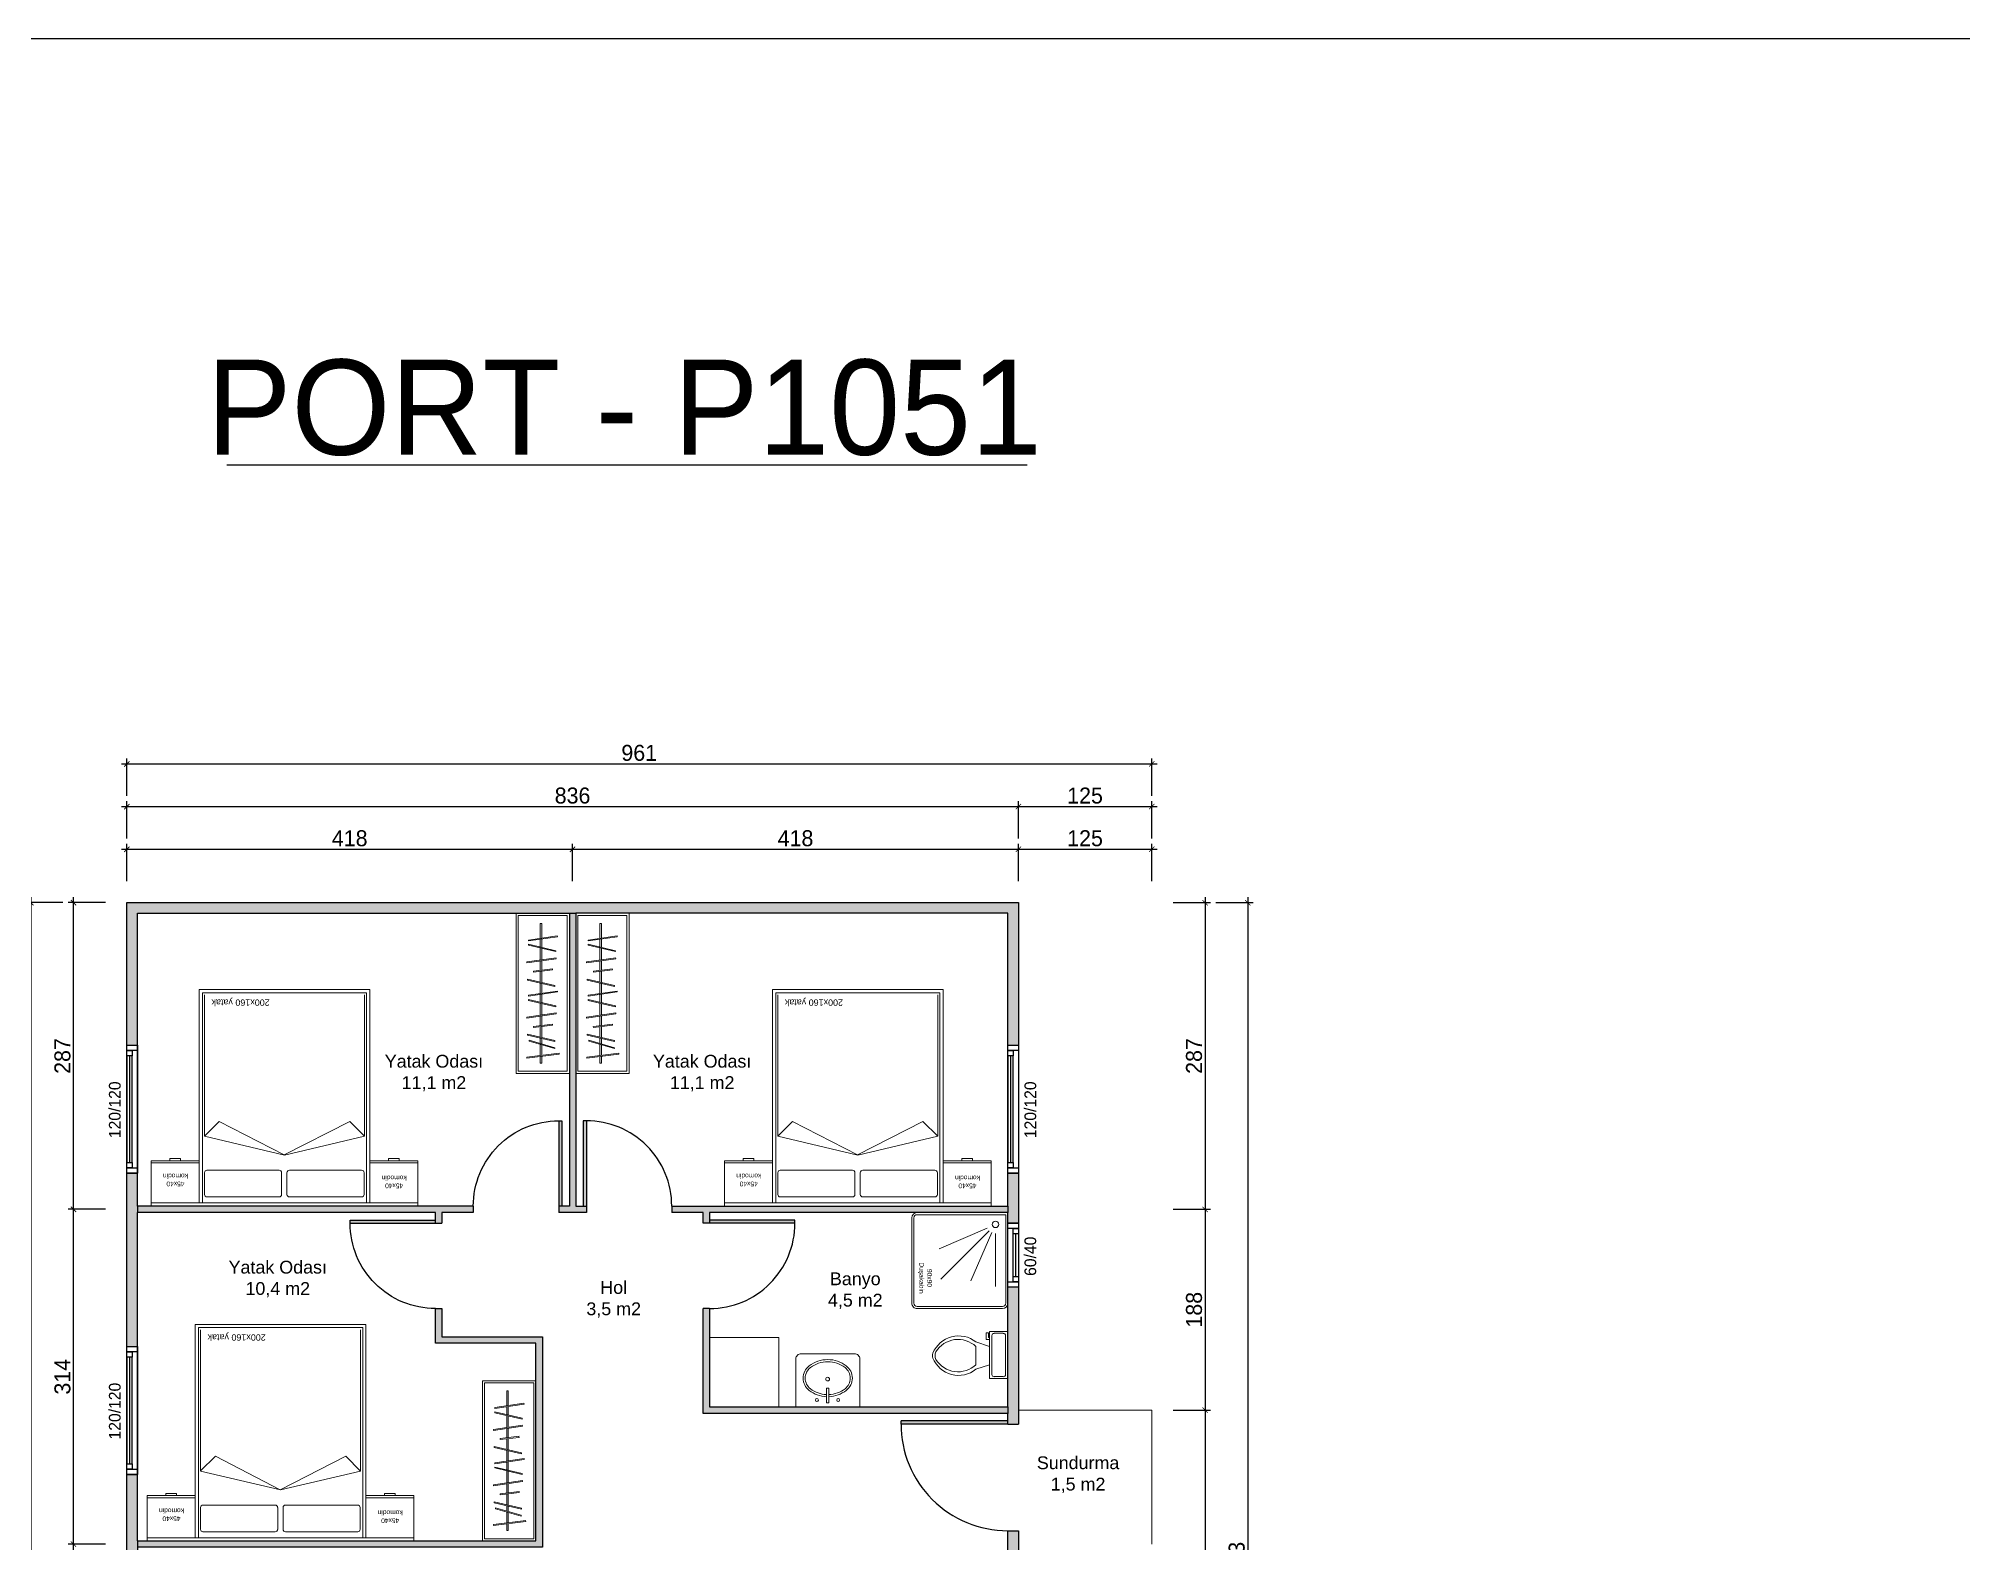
# Model space of a CAD drawing. Header units: inches. Extents: x 321 to 21697, y 7 to 6462.
# Drawn here: x 14440 to 16244, y 1120 to 2529 of the extents above; entities that cross this region are included whole.
import ezdxf

# ---------------------------------------------------------------- set-up
doc = ezdxf.new("R2010")
doc.units = ezdxf.units.IN
doc.header["$MEASUREMENT"] = 0
doc.layers.add('Kapı', color=154, linetype='Continuous', true_color=0x0c4697)
doc.layers.add('Pencere', color=141, linetype='Continuous')
doc.layers.add('TARAMA_0.09_gkhn', color=7, linetype='Continuous')
doc.layers.add('tefris', color=8, linetype='Continuous', lineweight=5)
doc.styles.add('DIŞ ÖLÇÜ', font='FRAMDCN.TTF', dxfattribs={"height": 15})
doc.styles.get("Standard").update_dxf_attribs({"font": 'arial.ttf'})
doc.dimstyles.new('YAZI STİLİ', dxfattribs={"dimscale": 0.5, "dimtxt": 15, "dimasz": 10, "dimexe": 10, "dimexo": 10, "dimgap": 5, "dimtad": 1, "dimdec": 0, "dimtxsty": 'DIŞ ÖLÇÜ', "dimblk": 'ARCHTICK', "dimcen": 2.5, "dimdle": 10, "dimadec": 0, "dimazin": 0, "dimtfac": 1, "dimtdec": 0, "dimtix": 1, "dimtmove": 0, "dimatfit": 3, "dimldrblk": 'ARCHTICK', "dimfxl": 60, "dimfxlon": 1, "dimlwd": -1, "dimlwe": -1, "dimarcsym": 0})

# ---------------------------------------------------------------- blocks, each defined once
blk = doc.blocks.new('_ArchTick')
at = {"color": 0, "linetype": 'ByBlock', "const_width": 0.15}
blk.add_lwpolyline([(-0.5, -0.5), (0.5, 0.5)], dxfattribs=at)
blk = doc.blocks.new('*D534')
at = {"color": 0, "transparency": 16777216}
for p, q in [((14518, 1769.6), (14945.8, 1769.6)), ((14523, 1739.6), (14523, 1774.6)), ((14940.8, 1739.6), (14940.8, 1774.6))]:
    blk.add_line(p, q, dxfattribs=at)
at = {"layer": 'Defpoints', "color": 0, "transparency": 16777216}
for p in [(14940.8, 1769.6), (14523, 1719.6), (14940.8, 1709.6)]:
    blk.add_point(p, dxfattribs=at)
at = {"color": 0, "transparency": 16777216, "xscale": 5, "yscale": 5, "zscale": 5, "rotation": 180}
blk.add_blockref('_ArchTick', (14523, 1769.6), dxfattribs=at)
at = {"color": 0, "transparency": 16777216, "xscale": 5, "yscale": 5, "zscale": 5}
blk.add_blockref('_ArchTick', (14940.8, 1769.6), dxfattribs=at)
at = {"color": 0, "transparency": 16777216, "insert": (14731.9, 1779.9), "char_height": 15, "attachment_point": 5, "style": 'DIŞ ÖLÇÜ'}
blk.add_mtext('418', dxfattribs=at)
blk = doc.blocks.new('*D535')
at = {"color": 0, "transparency": 16777216}
for p, q in [((14935.8, 1769.6), (15363.7, 1769.6)), ((14940.8, 1739.6), (14940.8, 1774.6)), ((15358.7, 1739.6), (15358.7, 1774.6))]:
    blk.add_line(p, q, dxfattribs=at)
at = {"layer": 'Defpoints', "color": 0, "transparency": 16777216}
for p in [(15358.7, 1769.6), (15358.7, 1719.6), (14940.8, 1709.6)]:
    blk.add_point(p, dxfattribs=at)
at = {"color": 0, "transparency": 16777216, "xscale": 5, "yscale": 5, "zscale": 5, "rotation": 180}
blk.add_blockref('_ArchTick', (14940.8, 1769.6), dxfattribs=at)
at = {"color": 0, "transparency": 16777216, "xscale": 5, "yscale": 5, "zscale": 5}
blk.add_blockref('_ArchTick', (15358.7, 1769.6), dxfattribs=at)
at = {"color": 0, "transparency": 16777216, "insert": (15149.8, 1779.9), "char_height": 15, "attachment_point": 5, "style": 'DIŞ ÖLÇÜ'}
blk.add_mtext('418', dxfattribs=at)
blk = doc.blocks.new('*D536')
at = {"color": 0, "transparency": 16777216}
for p, q in [((15353.7, 1769.6), (15488.7, 1769.6)), ((15358.7, 1739.6), (15358.7, 1774.6)), ((15483.7, 1739.6), (15483.7, 1774.6))]:
    blk.add_line(p, q, dxfattribs=at)
at = {"layer": 'Defpoints', "color": 0, "transparency": 16777216}
for p in [(15483.7, 1769.6), (15358.7, 1719.6), (15483.7, 1244)]:
    blk.add_point(p, dxfattribs=at)
at = {"color": 0, "transparency": 16777216, "xscale": 5, "yscale": 5, "zscale": 5, "rotation": 180}
blk.add_blockref('_ArchTick', (15358.7, 1769.6), dxfattribs=at)
at = {"color": 0, "transparency": 16777216, "xscale": 5, "yscale": 5, "zscale": 5}
blk.add_blockref('_ArchTick', (15483.7, 1769.6), dxfattribs=at)
at = {"color": 0, "transparency": 16777216, "insert": (15421.2, 1779.9), "char_height": 15, "attachment_point": 5, "style": 'DIŞ ÖLÇÜ'}
blk.add_mtext('125', dxfattribs=at)
blk = doc.blocks.new('*D537')
at = {"color": 0, "transparency": 16777216}
for p, q in [((15503.7, 1719.6), (15538.7, 1719.6)), ((15533.7, 1724.6), (15533.7, 1427.2)), ((15503.7, 1432.2), (15538.7, 1432.2))]:
    blk.add_line(p, q, dxfattribs=at)
at = {"layer": 'Defpoints', "color": 0, "transparency": 16777216}
for p in [(15358.7, 1719.6), (15348.7, 1432.2), (15533.7, 1432.2)]:
    blk.add_point(p, dxfattribs=at)
at = {"color": 0, "transparency": 16777216, "xscale": 5, "yscale": 5, "zscale": 5}
for p, rotation in [((15533.7, 1719.6), 90), ((15533.7, 1432.2), 270)]:
    blk.add_blockref('_ArchTick', p, dxfattribs=dict(at, rotation=rotation))
at = {"color": 0, "transparency": 16777216, "insert": (15523.4, 1575.9), "char_height": 15, "attachment_point": 5, "rotation": 90, "style": 'DIŞ ÖLÇÜ'}
blk.add_mtext('287', dxfattribs=at)
blk = doc.blocks.new('*D538')
at = {"color": 0, "transparency": 16777216}
for p, q in [((15503.7, 1432.2), (15538.7, 1432.2)), ((15533.7, 1437.2), (15533.7, 1239)), ((15503.7, 1244), (15538.7, 1244))]:
    blk.add_line(p, q, dxfattribs=at)
at = {"layer": 'Defpoints', "color": 0, "transparency": 16777216}
for p in [(15348.7, 1432.2), (15348.7, 1244), (15533.7, 1244)]:
    blk.add_point(p, dxfattribs=at)
at = {"color": 0, "transparency": 16777216, "xscale": 5, "yscale": 5, "zscale": 5}
for p, rotation in [((15533.7, 1432.2), 90), ((15533.7, 1244), 270)]:
    blk.add_blockref('_ArchTick', p, dxfattribs=dict(at, rotation=rotation))
at = {"color": 0, "transparency": 16777216, "insert": (15523.4, 1338.1), "char_height": 15, "attachment_point": 5, "rotation": 90, "style": 'DIŞ ÖLÇÜ'}
blk.add_mtext('188', dxfattribs=at)
blk = doc.blocks.new('*D539')
at = {"color": 0, "transparency": 16777216}
for p, q in [((15533.7, 1249), (15533.7, 700.6)), ((15503.7, 1244), (15538.7, 1244)), ((15503.7, 705.6), (15538.7, 705.6))]:
    blk.add_line(p, q, dxfattribs=at)
at = {"layer": 'Defpoints', "color": 0, "transparency": 16777216}
for p in [(15348.7, 1244), (15358.7, 705.6), (15533.7, 705.6)]:
    blk.add_point(p, dxfattribs=at)
at = {"color": 0, "transparency": 16777216, "xscale": 5, "yscale": 5, "zscale": 5}
for p, rotation in [((15533.7, 1244), 90), ((15533.7, 705.6), 270)]:
    blk.add_blockref('_ArchTick', p, dxfattribs=dict(at, rotation=rotation))
at = {"color": 0, "transparency": 16777216, "insert": (15523.4, 974.8), "char_height": 15, "attachment_point": 5, "rotation": 90, "style": 'DIŞ ÖLÇÜ'}
blk.add_mtext('538', dxfattribs=at)
blk = doc.blocks.new('*D543')
at = {"color": 0, "transparency": 16777216}
for p, q in [((14503, 1118.5), (14468, 1118.5)), ((14473, 700.6), (14473, 1123.5)), ((14503, 705.6), (14468, 705.6))]:
    blk.add_line(p, q, dxfattribs=at)
at = {"layer": 'Defpoints', "color": 0, "transparency": 16777216}
for p in [(14473, 1118.5), (14533, 1118.5), (14523, 705.6)]:
    blk.add_point(p, dxfattribs=at)
at = {"color": 0, "transparency": 16777216, "xscale": 5, "yscale": 5, "zscale": 5}
for p, rotation in [((14473, 1118.5), 90), ((14473, 705.6), 270)]:
    blk.add_blockref('_ArchTick', p, dxfattribs=dict(at, rotation=rotation))
at = {"color": 0, "transparency": 16777216, "insert": (14462.7, 912), "char_height": 15, "attachment_point": 5, "rotation": 90, "style": 'DIŞ ÖLÇÜ'}
blk.add_mtext('413', dxfattribs=at)
blk = doc.blocks.new('*D544')
at = {"color": 0, "transparency": 16777216}
for p, q in [((14503, 1432.2), (14468, 1432.2)), ((14473, 1113.5), (14473, 1437.2)), ((14503, 1118.5), (14468, 1118.5))]:
    blk.add_line(p, q, dxfattribs=at)
at = {"layer": 'Defpoints', "color": 0, "transparency": 16777216}
for p in [(14473, 1432.2), (14533, 1432.2), (14533, 1118.5)]:
    blk.add_point(p, dxfattribs=at)
at = {"color": 0, "transparency": 16777216, "xscale": 5, "yscale": 5, "zscale": 5}
for p, rotation in [((14473, 1432.2), 90), ((14473, 1118.5), 270)]:
    blk.add_blockref('_ArchTick', p, dxfattribs=dict(at, rotation=rotation))
at = {"color": 0, "transparency": 16777216, "insert": (14462.7, 1275.3), "char_height": 15, "attachment_point": 5, "rotation": 90, "style": 'DIŞ ÖLÇÜ'}
blk.add_mtext('314', dxfattribs=at)
blk = doc.blocks.new('*D545')
at = {"color": 0, "transparency": 16777216}
for p, q in [((14503, 1719.6), (14468, 1719.6)), ((14473, 1427.2), (14473, 1724.6)), ((14503, 1432.2), (14468, 1432.2))]:
    blk.add_line(p, q, dxfattribs=at)
at = {"layer": 'Defpoints', "color": 0, "transparency": 16777216}
for p in [(14473, 1719.6), (14523, 1719.6), (14533, 1432.2)]:
    blk.add_point(p, dxfattribs=at)
at = {"color": 0, "transparency": 16777216, "xscale": 5, "yscale": 5, "zscale": 5}
for p, rotation in [((14473, 1719.6), 90), ((14473, 1432.2), 270)]:
    blk.add_blockref('_ArchTick', p, dxfattribs=dict(at, rotation=rotation))
at = {"color": 0, "transparency": 16777216, "insert": (14462.7, 1575.9), "char_height": 15, "attachment_point": 5, "rotation": 90, "style": 'DIŞ ÖLÇÜ'}
blk.add_mtext('287', dxfattribs=at)
blk = doc.blocks.new('*D390')
at = {"color": 0, "transparency": 16777216}
for p, q in [((14518, 1809.6), (15363.7, 1809.6)), ((14523, 1779.6), (14523, 1814.6)), ((15358.7, 1779.6), (15358.7, 1814.6))]:
    blk.add_line(p, q, dxfattribs=at)
at = {"layer": 'Defpoints', "color": 0, "transparency": 16777216}
for p in [(15358.7, 1809.6), (14523, 1719.6), (15358.7, 1719.6)]:
    blk.add_point(p, dxfattribs=at)
at = {"color": 0, "transparency": 16777216, "xscale": 5, "yscale": 5, "zscale": 5, "rotation": 180}
blk.add_blockref('_ArchTick', (14523, 1809.6), dxfattribs=at)
at = {"color": 0, "transparency": 16777216, "xscale": 5, "yscale": 5, "zscale": 5}
blk.add_blockref('_ArchTick', (15358.7, 1809.6), dxfattribs=at)
at = {"color": 0, "transparency": 16777216, "insert": (14940.8, 1819.9), "char_height": 15, "attachment_point": 5, "style": 'DIŞ ÖLÇÜ'}
blk.add_mtext('836', dxfattribs=at)
blk = doc.blocks.new('*D546')
at = {"color": 0, "transparency": 16777216}
for p, q in [((14463, 1719.6), (14428, 1719.6)), ((14433, 1724.6), (14433, 472)), ((14463, 477), (14428, 477))]:
    blk.add_line(p, q, dxfattribs=at)
at = {"layer": 'Defpoints', "color": 0, "transparency": 16777216}
for p in [(14523, 1719.6), (14433, 477), (14523, 477)]:
    blk.add_point(p, dxfattribs=at)
at = {"color": 0, "transparency": 16777216, "xscale": 5, "yscale": 5, "zscale": 5}
for p, rotation in [((14433, 1719.6), 90), ((14433, 477), 270)]:
    blk.add_blockref('_ArchTick', p, dxfattribs=dict(at, rotation=rotation))
at = {"color": 0, "transparency": 16777216, "insert": (14422.7, 1098.3), "char_height": 15, "attachment_point": 5, "rotation": 90, "style": 'DIŞ ÖLÇÜ'}
blk.add_mtext('1243', dxfattribs=at)
blk = doc.blocks.new('*D391')
at = {"color": 0, "transparency": 16777216}
for p, q in [((15543.7, 1719.6), (15578.7, 1719.6)), ((15573.7, 1724.6), (15573.7, 472)), ((15543.7, 477), (15578.7, 477))]:
    blk.add_line(p, q, dxfattribs=at)
at = {"layer": 'Defpoints', "color": 0, "transparency": 16777216}
for p in [(15358.7, 1719.6), (15358.7, 477), (15573.7, 477)]:
    blk.add_point(p, dxfattribs=at)
at = {"color": 0, "transparency": 16777216, "xscale": 5, "yscale": 5, "zscale": 5}
for p, rotation in [((15573.7, 1719.6), 90), ((15573.7, 477), 270)]:
    blk.add_blockref('_ArchTick', p, dxfattribs=dict(at, rotation=rotation))
at = {"color": 0, "transparency": 16777216, "insert": (15563.4, 1098.3), "char_height": 15, "attachment_point": 5, "rotation": 90, "style": 'DIŞ ÖLÇÜ'}
blk.add_mtext('1243', dxfattribs=at)
blk = doc.blocks.new('*D393')
at = {"color": 0, "transparency": 16777216}
for p, q in [((14518, 1849.6), (15488.7, 1849.6)), ((14523, 1819.6), (14523, 1854.6)), ((15483.7, 1819.6), (15483.7, 1854.6))]:
    blk.add_line(p, q, dxfattribs=at)
at = {"layer": 'Defpoints', "color": 0, "transparency": 16777216}
for p in [(15483.7, 1849.6), (14523, 1759.6), (15483.7, 1284)]:
    blk.add_point(p, dxfattribs=at)
at = {"color": 0, "transparency": 16777216, "xscale": 5, "yscale": 5, "zscale": 5, "rotation": 180}
blk.add_blockref('_ArchTick', (14523, 1849.6), dxfattribs=at)
at = {"color": 0, "transparency": 16777216, "xscale": 5, "yscale": 5, "zscale": 5}
blk.add_blockref('_ArchTick', (15483.7, 1849.6), dxfattribs=at)
at = {"color": 0, "transparency": 16777216, "insert": (15003.3, 1859.9), "char_height": 15, "attachment_point": 5, "style": 'DIŞ ÖLÇÜ'}
blk.add_mtext('961', dxfattribs=at)
blk = doc.blocks.new('*D394')
at = {"color": 0, "transparency": 16777216}
for p, q in [((15353.7, 1809.6), (15488.7, 1809.6)), ((15358.7, 1779.6), (15358.7, 1814.6)), ((15483.7, 1779.6), (15483.7, 1814.6))]:
    blk.add_line(p, q, dxfattribs=at)
at = {"layer": 'Defpoints', "color": 0, "transparency": 16777216}
for p in [(15483.7, 1809.6), (15358.7, 1759.6), (15483.7, 1284)]:
    blk.add_point(p, dxfattribs=at)
at = {"color": 0, "transparency": 16777216, "xscale": 5, "yscale": 5, "zscale": 5, "rotation": 180}
blk.add_blockref('_ArchTick', (15358.7, 1809.6), dxfattribs=at)
at = {"color": 0, "transparency": 16777216, "xscale": 5, "yscale": 5, "zscale": 5}
blk.add_blockref('_ArchTick', (15483.7, 1809.6), dxfattribs=at)
at = {"color": 0, "transparency": 16777216, "insert": (15421.2, 1819.9), "char_height": 15, "attachment_point": 5, "style": 'DIŞ ÖLÇÜ'}
blk.add_mtext('125', dxfattribs=at)
blk = doc.blocks.new('rddgfs')
at = {"layer": 'tefris'}
for p, q in [((16698.6, 2869.4), (16766.3, 2869.4)), ((16775.9, 2869.4), (16843.6, 2869.4)), ((16696.3, 2846.7), (16696.3, 2867.2)), ((16768.6, 2867.2), (16768.6, 2846.7)), ((16773.6, 2846.7), (16773.6, 2867.2)), ((16845.9, 2867.2), (16845.9, 2846.7)), ((16668.4, 2833.6), (16663.4, 2833.6)), ((16766.3, 2844.4), (16698.6, 2844.4)), ((16843.6, 2844.4), (16775.9, 2844.4)), ((16873.4, 2833.6), (16868.4, 2833.6)), ((16695.9, 2812.6), (16770.8, 2830.2)), ((16709.8, 2798.7), (16771.2, 2830.1)), ((16770.8, 2830.2), (16845.9, 2812.6)), ((16771.2, 2830.1), (16832, 2798.7)), ((16695.9, 2812.6), (16709.8, 2798.7)), ((16695.9, 2680.1), (16695.9, 2812.6)), ((16832, 2798.7), (16845.9, 2812.5)), ((16845.9, 2812.5), (16845.9, 2680.1))]:
    blk.add_line(p, q, dxfattribs=at)
for points in [[(16895.9, 2875.1), (16645.9, 2875.1), (16645.9, 2878.1), (16895.9, 2878.1)], [(16850.9, 2675.1), (16690.9, 2675.1), (16690.9, 2875.1), (16850.9, 2875.1)]]:
    blk.add_lwpolyline(points, close=True, dxfattribs=at)
for points in [[(16690.9, 2875.1), (16645.9, 2875.1), (16645.9, 2837.6), (16690.9, 2837.6), (16690.9, 2875.1)], [(16850.9, 2875.1), (16850.9, 2675.1), (16690.9, 2675.1), (16690.9, 2875.1)], [(16847.9, 2875.1), (16847.9, 2678.1), (16693.9, 2678.1), (16693.9, 2875.1)], [(16895.9, 2875.1), (16850.9, 2875.1), (16850.9, 2837.6), (16895.9, 2837.6), (16895.9, 2875.1)], [(16645.9, 2837.6), (16645.9, 2835.6), (16690.9, 2835.6), (16690.9, 2837.6)], [(16663.4, 2833.6), (16663.4, 2835.6)], [(16668.4, 2833.6), (16673.4, 2833.6), (16673.4, 2835.6)], [(16850.9, 2837.6), (16850.9, 2835.6), (16895.9, 2835.6), (16895.9, 2837.6)], [(16868.4, 2833.6), (16868.4, 2835.6)], [(16873.4, 2833.6), (16878.4, 2833.6), (16878.4, 2835.6)]]:
    blk.add_lwpolyline(points, dxfattribs=at)
for centre, start, end in [((16698.6, 2867.2), 90, 180), ((16766.3, 2867.2), 0, 90), ((16775.9, 2867.2), 90, 180), ((16843.6, 2867.2), 0, 90), ((16698.6, 2846.7), 180, 270), ((16766.3, 2846.7), 270, 0), ((16775.9, 2846.7), 180, 270), ((16843.6, 2846.7), 270, 0)]:
    blk.add_arc(centre, 2.27, start, end, dxfattribs=at)
at = {"attachment_point": 3}
for s, width, gutter_width, insert, char_height in [('\\pxqc;45x40 \\Pkomodin', 71.144, 9.25, (16703.7, 2861.3), 4.442), ('\\pxqc;45x40 \\Pkomodin', 71.144, 9.25, (16908.7, 2859.5), 4.442), ('\\pxqc;200x160 yatak', 96.096, 12.5, (16860.1, 2690.4), 6)]:
    blk.add_mtext_dynamic_manual_height_columns(s, width=width, gutter_width=gutter_width, heights=[0], dxfattribs=dict(at, insert=insert, char_height=char_height))
blk = doc.blocks.new('ty2jty12hntgh2')
at = {"layer": 'Pencere'}
for p, q in [((7806.7, 5115.6), (7806.7, 5225.6)), ((7811.7, 5220.6), (7811.7, 5120.6)), ((7814.2, 5120.6), (7814.2, 5220.6)), ((7816.7, 5120.6), (7816.7, 5220.6))]:
    blk.add_line(p, q, dxfattribs=at)
for points in [[(7806.7, 5225.6), (7806.7, 5230.6), (7816.7, 5230.6), (7816.7, 5225.6), (7806.7, 5225.6)], [(7816.7, 5220.6), (7811.7, 5220.6), (7811.7, 5225.6), (7816.7, 5225.6), (7816.7, 5220.6)], [(7806.7, 5110.6), (7806.7, 5115.6), (7816.7, 5115.6), (7816.7, 5110.6), (7806.7, 5110.6)], [(7816.7, 5115.6), (7811.7, 5115.6), (7811.7, 5120.6), (7816.7, 5120.6), (7816.7, 5115.6)]]:
    blk.add_lwpolyline(points, dxfattribs=at)
blk = doc.blocks.new('srvsxacszd')
at = {"layer": 'Pencere'}
for p, q in [((25518.7, 1525.5), (25568.7, 1525.5)), ((25523.7, 1520.5), (25563.7, 1520.5)), ((25523.7, 1518), (25563.7, 1518)), ((25563.7, 1515.5), (25523.7, 1515.5))]:
    blk.add_line(p, q, dxfattribs=at)
for points in [[(25513.7, 1525.5), (25518.7, 1525.5), (25518.7, 1515.5), (25513.7, 1515.5), (25513.7, 1525.5)], [(25518.7, 1515.5), (25518.7, 1520.5), (25523.7, 1520.5), (25523.7, 1515.5), (25518.7, 1515.5)], [(25563.7, 1515.5), (25563.7, 1520.5), (25568.7, 1520.5), (25568.7, 1515.5), (25563.7, 1515.5)], [(25568.7, 1525.5), (25573.7, 1525.5), (25573.7, 1515.5), (25568.7, 1515.5), (25568.7, 1525.5)]]:
    blk.add_lwpolyline(points, dxfattribs=at)
blk = doc.blocks.new('esfdad')
at = {"layer": 'tefris', "lineweight": 0, "ltscale": 50}
for p, q in [((8348.4, 990.1), (8347.5, 989.9)), ((8362.3, 988.4), (8361.4, 988.4)), ((8368.9, 988.7), (8368, 988.5)), ((8379.4, 985.5), (8378.5, 985.4)), ((8394.9, 987.6), (8393.9, 987.6)), ((8400.1, 990.1), (8399.2, 990.1)), ((8414.1, 988.4), (8413.2, 988.4)), ((8420.7, 988.7), (8419.8, 988.7)), ((8431.1, 985.5), (8430.2, 985.5)), ((8446.6, 987.6), (8445.7, 987.6)), ((8453.2, 987.5), (8452.3, 987.5)), ((8458.3, 991.7), (8457.4, 991.6)), ((8352.3, 962.8), (8351.4, 962.8)), ((8356.3, 962.8), (8355.4, 962.8)), ((8372.9, 961.4), (8372, 961.4)), ((8381.5, 967.7), (8380.6, 967.7)), ((8388.9, 962), (8388, 962)), ((8404.1, 962.8), (8403.2, 962.8)), ((8408.1, 962.8), (8407.2, 962.8)), ((8424.7, 961.4), (8423.8, 961.4)), ((8433.3, 967.7), (8432.4, 967.6)), ((8440.7, 962), (8439.7, 962)), ((8446.3, 963.4), (8445.4, 963.4)), ((8462, 961.5), (8461.1, 961.5))]:
    blk.add_line(p, q, dxfattribs=at)
at = {"layer": 'tefris', "lineweight": 0}
for p, q in [((8351.4, 962.8), (8347.5, 989.9)), ((8352.3, 962.8), (8348.4, 990.1)), ((8355.4, 962.8), (8361.4, 988.4)), ((8356.3, 962.8), (8362.3, 988.4)), ((8372, 961.4), (8368, 988.7)), ((8372.9, 961.4), (8368.9, 988.7)), ((8380.6, 967.7), (8378.4, 985.5)), ((8381.5, 967.7), (8379.4, 985.5)), ((8388, 962), (8393.9, 987.6)), ((8388.9, 962), (8394.9, 987.6)), ((8403.2, 962.8), (8399.2, 990.1)), ((8404.1, 962.8), (8400.1, 990.1)), ((8407.2, 962.8), (8413.2, 988.4)), ((8408.1, 962.8), (8414.1, 988.4)), ((8423.8, 961.4), (8419.8, 988.7)), ((8424.7, 961.4), (8420.7, 988.7)), ((8432.4, 967.7), (8430.2, 985.5)), ((8433.3, 967.7), (8431.1, 985.5)), ((8439.7, 962), (8445.7, 987.6)), ((8440.7, 962), (8446.6, 987.6)), ((8445.4, 963.4), (8452.3, 987.5)), ((8446.3, 963.4), (8453.2, 987.5)), ((8461.1, 961.5), (8457.4, 991.7)), ((8462, 961.5), (8458.3, 991.7))]:
    blk.add_line(p, q, dxfattribs=at)
at = {"layer": 'tefris'}
for points in [[(8326.4, 951.2), (8476.4, 951.2), (8476.4, 1001.2), (8326.4, 1001.2)], [(8328.4, 953.2), (8474.4, 953.2), (8474.4, 999.2), (8328.4, 999.2)]]:
    blk.add_lwpolyline(points, close=True, dxfattribs=at)
at = {"layer": 'tefris', "lineweight": 0}
for points in [[(8349.6, 975.4), (8335.9, 975.4), (8335.9, 973.9), (8349.8, 973.9)], [(8358.4, 975.4), (8350.5, 975.4)], [(8369.9, 975.4), (8359.3, 975.4)], [(8379.7, 975.4), (8370.9, 975.4)], [(8391.1, 975.4), (8380.6, 975.4)], [(8401.4, 975.4), (8392, 975.4)], [(8410.2, 975.4), (8402.3, 975.4)], [(8421.7, 975.4), (8411.1, 975.4)], [(8431.4, 975.4), (8422.6, 975.4)], [(8442.9, 975.4), (8432.4, 975.4)], [(8448.9, 975.4), (8443.8, 975.4)], [(8459.4, 975.4), (8449.8, 975.4)], [(8460.5, 973.9), (8466.7, 973.9), (8466.7, 975.4), (8460.3, 975.4)], [(8350.7, 973.9), (8358, 973.9)], [(8358.9, 973.9), (8370.2, 973.9)], [(8371.1, 973.9), (8379.8, 973.9)], [(8380.8, 973.9), (8390.7, 973.9)], [(8391.7, 973.9), (8401.6, 973.9)], [(8402.5, 973.9), (8409.8, 973.9)], [(8410.7, 973.9), (8421.9, 973.9)], [(8422.9, 973.9), (8431.6, 973.9)], [(8432.5, 973.9), (8442.5, 973.9)], [(8443.4, 973.9), (8448.4, 973.9)], [(8449.4, 973.9), (8459.6, 973.9)]]:
    blk.add_lwpolyline(points, dxfattribs=at)
blk = doc.blocks.new('ertwerw')
at = {"layer": 'tefris'}
for p, q in [((16906.9, 2793.1), (16906.9, 2878.1)), ((16906.9, 2878.1), (16991.9, 2878.1)), ((16908.9, 2793.1), (16908.9, 2876.1)), ((16908.9, 2876.1), (16991.9, 2876.1)), ((16994.9, 2873.1), (16994.9, 2793.1)), ((16996.9, 2873.1), (16996.9, 2793.1)), ((16991.9, 2790.1), (16911.9, 2790.1)), ((16991.9, 2788.1), (16911.9, 2788.1))]:
    blk.add_line(p, q, dxfattribs=at)
for points in [[(16921.4, 2858.9), (16941, 2813.7)], [(16923.9, 2860.6), (16969.2, 2815.4)], [(16925.7, 2863.2), (16970.9, 2843.5)], [(16926.4, 2866.5), (16976.2, 2866.5)]]:
    blk.add_lwpolyline(points, dxfattribs=at)
blk.add_circle((16918, 2866.5), 3.03, dxfattribs=at)
for centre, radius, start, end in [((16991.9, 2873.1), 5, 0, 90), ((16991.9, 2873.1), 3, 0, 90), ((16911.9, 2793.1), 5, 180, 270), ((16911.9, 2793.1), 3, 180, 270), ((16991.9, 2793.1), 5, 270, 0), ((16991.9, 2793.1), 3, 270, 0)]:
    blk.add_arc(centre, radius, start, end, dxfattribs=at)
at = {"insert": (17003.8, 2807), "char_height": 4.442, "attachment_point": 3}
blk.add_mtext_dynamic_manual_height_columns('\\pxqc;90x90\\PDuşakabin', width=71.144, gutter_width=9.25, heights=[0], dxfattribs=at)
blk = doc.blocks.new('weda')
at = {"layer": 'tefris'}
for p, q in [((8797.6, 1315.5), (8797.6, 1324.1)), ((8756.5, 1310.2), (8760.8, 1310.2)), ((8756.5, 1308), (8756.5, 1310.2)), ((8762.9, 1308), (8756.5, 1308)), ((8760.8, 1310.2), (8760.8, 1311.2)), ((8762.9, 1311.2), (8762.9, 1308)), ((8769.3, 1311.2), (8765.1, 1298.4)), ((8786.5, 1311.2), (8790.7, 1298.4)), ((8786.5, 1298.4), (8769.3, 1298.4))]:
    blk.add_line(p, q, dxfattribs=at)
blk.add_lwpolyline([(8799.4, 1311.2), (8799.4, 1328.2), (8755.4, 1328.2), (8755.4, 1311.2)], close=True, dxfattribs=at)
for points in [[(8757, 1324.1), (8757, 1315.5)], [(8795.5, 1326.2), (8759.2, 1326.2)], [(8759.2, 1313.4), (8795.5, 1313.4)]]:
    blk.add_lwpolyline(points, dxfattribs=at)
for centre, radius, start, end in [((8758.9, 1324.3), 1.89, 81.87, 188.1302), ((8795.8, 1324.3), 1.89, 351.87, 98.1302), ((8758.9, 1315.3), 1.89, 171.87, 278.1302), ((8795.8, 1315.3), 1.89, 261.87, 8.1302), ((8785.4, 1282.2), 26, 141.4692, 247.9715), ((8786.9, 1281.7), 24.2, 136.3678, 238.9469), ((8770.4, 1282.2), 26, 292.0285, 38.5308), ((8768.9, 1281.7), 24.2, 301.0531, 43.6322), ((8777.9, 1268.7), 8.55, 245.7319, 294.2683), ((8777.9, 1266.3), 8.55, 254.8606, 285.1396)]:
    blk.add_arc(centre, radius, start, end, dxfattribs=at)
blk = doc.blocks.new('erfssfad')
at = {"layer": 'tefris'}
blk.add_lwpolyline([(8684.4, 1220.8), (8684.4, 1170.8, -0.414214), (8679.4, 1165.8), (8634.4, 1165.8), (8634.4, 1225.8), (8679.4, 1225.8, -0.414214)], format="xyb", close=True, dxfattribs=at)
for points in [[(8644.1, 1197.1, -0.154394), (8650, 1213.3, -0.232963), (8661.5, 1219, -0.232963), (8673, 1213.3, -0.165299), (8678.9, 1195.9, -0.165299), (8673, 1178.5, -0.232963), (8661.5, 1172.8, -0.232963), (8650, 1178.5, -0.155826), (8644.1, 1194.9)], [(8646.1, 1197.1, -0.154394), (8651.5, 1212.1, -0.232963), (8661.5, 1217, -0.232963), (8671.4, 1212.1, -0.165299), (8676.9, 1195.9, -0.165299), (8671.4, 1179.7, -0.232963), (8661.5, 1174.8, -0.232963), (8651.5, 1179.7, -0.155826), (8646.1, 1194.9, -0.155826)]]:
    blk.add_lwpolyline(points, format="xyb", dxfattribs=at)
blk.add_lwpolyline([(8638.4, 1194.9), (8652.1, 1194.9), (8652.1, 1197.1), (8638.4, 1197.1)], close=True, dxfattribs=at)
for centre, radius in [((8641, 1206), 1.35), ((8660.6, 1196), 1.77), ((8641, 1186.1), 1.35)]:
    blk.add_circle(centre, radius, dxfattribs=at)

msp = doc.modelspace()

# ---------------------------------------------------------------- hatches: boundary and pattern name
at = {"layer": 'Kapı', "transparency": 33554636}
h = msp.add_hatch(color=256, dxfattribs=at)
h.dxf.hatch_style = 1
h.paths.add_polyline_path([(14927.8, 1435.2), (14930.8, 1435.2), (14930.8, 1515.2), (14927.8, 1515.2)])
h = msp.add_hatch(color=256, dxfattribs=at)
h.dxf.hatch_style = 1
h.paths.add_polyline_path([(14953.8, 1435.2), (14950.8, 1435.2), (14950.8, 1515.2), (14953.8, 1515.2)])
h = msp.add_hatch(color=256, dxfattribs=at)
h.dxf.hatch_style = 1
h.paths.add_polyline_path([(14812.3, 1419.2), (14812.3, 1422.2), (14732.3, 1422.2), (14732.3, 1419.2)])
h = msp.add_hatch(color=256, dxfattribs=at)
h.dxf.hatch_style = 1
h.paths.add_polyline_path([(15069.3, 1419.2), (15069.3, 1422.2), (15149.3, 1422.2), (15149.3, 1419.2)])
h = msp.add_hatch(color=256, dxfattribs=at)
h.dxf.hatch_style = 1
h.paths.add_polyline_path([(15248.7, 1231), (15248.7, 1234), (15348.7, 1234), (15348.7, 1231)])
at = {"layer": 'TARAMA_0.09_gkhn'}
h = msp.add_hatch(dxfattribs=at)
h.set_pattern_fill('ANSI31', color=256)
h.set_pattern_definition([(45, (-24652.36445, 4802.43828), (-0.08838834765, 0.08838834765), [])])
h.paths.add_polyline_path([(15358.7, 1719.6), (14523, 1719.6), (14523, 1586.1), (14533, 1586.1), (14533, 1709.6), (14937.8, 1709.6), (14943.8, 1709.6), (15348.7, 1709.6), (15348.7, 1586.1), (15358.7, 1586.1)])
h.paths.add_polyline_path([(14943.8, 1709.6), (14937.8, 1709.6), (14937.8, 1435.2), (14927.8, 1435.2), (14927.8, 1429.2), (14953.8, 1429.2), (14953.8, 1435.2), (14943.8, 1435.2)])
h.paths.add_polyline_path([(14533, 1466.1), (14523, 1466.1), (14523, 1303.7), (14533, 1303.7), (14533, 1429.2), (14533, 1435.2)])
h.paths.add_polyline_path([(14847.8, 1435.2), (14533, 1435.2), (14533, 1429.2), (14812.3, 1429.2), (14812.3, 1419.2), (14818.3, 1419.2), (14818.3, 1429.2), (14847.8, 1429.2)])
h.paths.add_polyline_path([(15358.7, 1466.1), (15348.7, 1466.1), (15348.7, 1435.2), (15348.7, 1429.2), (15348.7, 1419.2), (15358.7, 1419.2)])
h.paths.add_polyline_path([(15348.7, 1435.2), (15033.8, 1435.2), (15033.8, 1429.2), (15063.3, 1429.2), (15063.3, 1419.2), (15069.3, 1419.2), (15069.3, 1429.2), (15348.7, 1429.2)])
h.paths.add_polyline_path([(15358.7, 1359.2), (15348.7, 1359.2), (15348.7, 1247), (15348.7, 1241), (15348.7, 1231), (15358.7, 1231)])
h.paths.add_polyline_path([(15348.7, 1247), (15069.3, 1247), (15069.3, 1339.2), (15063.3, 1339.2), (15063.3, 1241), (15348.7, 1241)])
h.paths.add_polyline_path([(14912.5, 1312.7), (14818.3, 1312.7), (14818.3, 1339.2), (14812.3, 1339.2), (14812.3, 1306.7), (14906.5, 1306.7), (14906.5, 1121.5), (14533, 1121.5), (14533, 1115.5), (14912.5, 1115.5)])
h.paths.add_polyline_path([(14533, 1115.5), (14533, 1121.5), (14533, 1183.7), (14523, 1183.7), (14523, 990), (14533, 990)])
h.paths.add_polyline_path([(14533, 870), (14523, 870), (14523, 705.6), (14629.6, 705.6), (14629.6, 715.6), (14533, 715.6)])
h.paths.add_polyline_path([(15358.7, 1131), (15348.7, 1131), (15348.7, 715.6), (15251.6, 715.6), (15251.6, 705.6), (15358.7, 705.6)])
h.paths.add_polyline_path([(15131.6, 715.6), (15000.6, 715.6), (15000.6, 705.6), (15131.6, 705.6)])
h.paths.add_polyline_path([(14880.6, 715.6), (14749.6, 715.6), (14749.6, 705.6), (14880.6, 705.6)])

# ---------------------------------------------------------------- linework, layer by layer
for p, q in [((15367, 2129.5), (14616.8, 2129.5)), ((14937.8, 1709.6), (14943.8, 1709.6)), ((14523, 1586.1), (14533, 1586.1)), ((15348.7, 1586.1), (15358.7, 1586.1)), ((14523, 1466.1), (14533, 1466.1)), ((15348.7, 1466.1), (15358.7, 1466.1)), ((14533, 1435.2), (14533, 1429.2)), ((14533, 1121.5), (14533, 1429.2)), ((14847.8, 1435.2), (14847.8, 1429.2)), ((14927.8, 1435.2), (14927.8, 1429.2)), ((14953.8, 1435.2), (14953.8, 1429.2)), ((15033.8, 1435.2), (15033.8, 1429.2)), ((15348.7, 1435.2), (15348.7, 1429.2)), ((14812.3, 1419.2), (14818.3, 1419.2)), ((15069.3, 1419.2), (15063.3, 1419.2)), ((15358.7, 1419.2), (15348.7, 1419.2)), ((15358.7, 1359.2), (15348.7, 1359.2)), ((14812.3, 1339.2), (14818.3, 1339.2)), ((15069.3, 1339.2), (15063.3, 1339.2)), ((14523, 1303.7), (14533, 1303.7)), ((15348.7, 1247), (15348.7, 1241)), ((15348.7, 1231), (15358.7, 1231)), ((14523, 1183.7), (14533, 1183.7)), ((14533, 1121.5), (14533, 1115.5)), ((15348.7, 1131), (15358.7, 1131))]:
    msp.add_line(p, q)
msp.add_lwpolyline([(13680.8, 2529.5), (16352.7, 2529.5), (16352.7, 7), (13680.8, 7)], close=True)
for points in [[(15358.7, 1131), (15358.7, 705.6), (14523, 705.6), (14523, 1719.6), (15358.7, 1719.6)], [(15358.7, 1719.6), (15358.7, 1231)], [(14847.8, 1435.2), (14533, 1435.2), (14533, 1709.6), (14937.8, 1709.6), (14937.8, 1435.2), (14927.8, 1435.2)], [(15033.8, 1435.2), (15348.7, 1435.2), (15348.7, 1709.6), (14943.8, 1709.6), (14943.8, 1435.2), (14953.8, 1435.2)], [(14812.3, 1419.2), (14812.3, 1429.2), (14533, 1429.2)], [(14818.3, 1429.2), (14818.3, 1419.2)], [(14847.8, 1429.2), (14818.3, 1429.2)], [(14953.8, 1429.2), (14927.8, 1429.2)], [(15063.3, 1419.2), (15063.3, 1429.2), (15033.8, 1429.2)], [(15069.3, 1339.2), (15069.3, 1247), (15348.7, 1247), (15348.7, 1429.2), (15069.3, 1429.2), (15069.3, 1419.2)], [(14533, 1121.5), (14906.5, 1121.5), (14906.5, 1306.7), (14812.3, 1306.7), (14812.3, 1339.2)], [(14818.3, 1339.2), (14818.3, 1312.7), (14912.5, 1312.7), (14912.5, 1115.5), (14533, 1115.5), (14533, 715.6), (15348.7, 715.6), (15348.7, 1131)], [(15348.7, 1231), (15348.7, 1241), (15063.3, 1241), (15063.3, 1339.2)]]:
    msp.add_lwpolyline(points)
at = {"layer": 'Kapı'}
for p, q in [((14927.8, 1515.2), (14930.8, 1515.2)), ((14953.8, 1515.2), (14950.8, 1515.2)), ((14732.3, 1419.2), (14732.3, 1422.2)), ((15149.3, 1419.2), (15149.3, 1422.2)), ((15248.7, 1231), (15248.7, 1234))]:
    msp.add_line(p, q, dxfattribs=at)
for points in [[(14847.8, 1435.2, -0.414214), (14927.8, 1515.2), (14927.8, 1435.2)], [(15033.8, 1435.2, 0.414214), (14953.8, 1515.2), (14953.8, 1435.2)], [(14812.3, 1339.2, -0.414214), (14732.3, 1419.2), (14812.3, 1419.2)], [(15069.3, 1339.2, 0.414214), (15149.3, 1419.2), (15069.3, 1419.2)], [(15348.7, 1231), (15248.7, 1231, 0.414214), (15348.7, 1131)]]:
    msp.add_lwpolyline(points, format="xyb", dxfattribs=at)
for points in [[(14930.8, 1515.2), (14930.8, 1435.2)], [(14950.8, 1515.2), (14950.8, 1435.2)], [(14732.3, 1422.2), (14812.3, 1422.2)], [(15149.3, 1422.2), (15069.3, 1422.2)], [(15348.7, 1234), (15248.7, 1234)]]:
    msp.add_lwpolyline(points, dxfattribs=at)
at = {"layer": 'tefris'}
for p, q in [((15483.7, 1244), (15358.7, 1244)), ((15483.7, 1118.5), (15483.7, 1244))]:
    msp.add_line(p, q, dxfattribs=at)
msp.add_lwpolyline([(15134.3, 1247), (15134.3, 1312), (15069.3, 1312), (15069.3, 1247)], close=True, dxfattribs=at)

# ---------------------------------------------------------------- block references
for name, p, rotation in [('esfdad', (13936.6, 10036), 270), ('esfdad', (13992.6, 10036), 270), ('rddgfs', (31441.7, 4313.3), 180), ('rddgfs', (31979.1, 4313.3), 180), ('ty2jty12hntgh2', (22339.7, 6696.7), 180), ('ty2jty12hntgh2', (23165.4, 6696.7), 180), ('ertwerw', (12470.7, 18336.1), 270), ('srvsxacszd', (16874.2, -24154.5), 90), ('rddgfs', (31438, 3999.5), 180), ('weda', (14020.5, 10073), 270), ('ty2jty12hntgh2', (22339.7, 6414.3), 180), ('erfssfad', (16375.9, -7387.5), 89.99999999999999), ('esfdad', (13905.2, 9597.9), 270)]:
    msp.add_blockref(name, p, dxfattribs=dict(rotation=rotation))

# ---------------------------------------------------------------- texts
at = {"color": 1, "insert": (13383.4, 2228.6), "char_height": 89.289, "attachment_point": 1}
msp.add_mtext_dynamic_manual_height_columns('\\pxqc;{\\fFranklin Gothic Medium Cond|b0|i0|c162|p34;PORT - P1051}', width=3211.538, gutter_width=18.6, heights=[687.6], dxfattribs=at)
at = {"char_height": 12, "attachment_point": 3}
for s, width, insert in [('\\pxqc;Yatak Odası\\P11,1 m2', 160.844, (14891.3, 1577)), ('\\pxqc;Yatak Odası\\P11,1 m2', 160.844, (15142.7, 1577)), ('\\pxqc;Yatak Odası\\P10,4 m2', 160.844, (14744.9, 1384)), ('\\pxqc;Banyo\\P4,5 m2', 69.133, (15240.4, 1373.1)), ('\\pxqc;Hol\\P3,5 m2', 160.844, (15059.8, 1365)), ('\\pxqc;Sundurma\\P1,5 m2', 160.844, (15495.1, 1200.7))]:
    msp.add_mtext_dynamic_manual_height_columns(s, width=width, gutter_width=12.5, heights=[0], dxfattribs=dict(at, insert=insert))
at = {"char_height": 11, "attachment_point": 1, "rotation": 90}
for s, insert in [('{\\fFranklin Gothic Medium Cond|b0|i0|c0|p34;1\\fFranklin Gothic Medium Cond|b0|i0|c162|p34;2\\fFranklin Gothic Medium Cond|b0|i0|c0|p34;0/1\\fFranklin Gothic Medium Cond|b0|i0|c162|p34;2\\fFranklin Gothic Medium Cond|b0|i0|c0|p34;0}', (14506.2, 1498.9)), ('{\\fFranklin Gothic Medium Cond|b0|i0|c0|p34;1\\fFranklin Gothic Medium Cond|b0|i0|c162|p34;2\\fFranklin Gothic Medium Cond|b0|i0|c0|p34;0/1\\fFranklin Gothic Medium Cond|b0|i0|c162|p34;2\\fFranklin Gothic Medium Cond|b0|i0|c0|p34;0}', (15364.4, 1498.9)), ('{\\fFranklin Gothic Medium Cond|b0|i0|c162|p34;60/40}', (15364.4, 1369.8)), ('{\\fFranklin Gothic Medium Cond|b0|i0|c0|p34;1\\fFranklin Gothic Medium Cond|b0|i0|c162|p34;2\\fFranklin Gothic Medium Cond|b0|i0|c0|p34;0/1\\fFranklin Gothic Medium Cond|b0|i0|c162|p34;2\\fFranklin Gothic Medium Cond|b0|i0|c0|p34;0}', (14506.2, 1216.5))]:
    msp.add_mtext_dynamic_manual_height_columns(s, width=54.288, gutter_width=12.5, heights=[0], dxfattribs=dict(at, insert=insert))

# ---------------------------------------------------------------- dimensions: what is measured, and where the dimension line sits
for base, p1, p2, picture, middle in [((15483.7, 1849.6), (14523, 1759.6), (15483.7, 1284), '*D393', (15003.3, 1859.9)), ((15358.7, 1809.6), (14523, 1719.6), (15358.7, 1719.6), '*D390', (14940.8, 1819.9)), ((14940.8, 1769.6), (14523, 1719.6), (14940.8, 1709.6), '*D534', (14731.9, 1779.9))]:
    dim = msp.add_linear_dim(base=base, p1=p1, p2=p2, dimstyle='YAZI STİLİ')
    dim.commit()
    dim.dimension.update_dxf_attribs({"geometry": picture, "text_midpoint": middle})
for base, p1, p2, picture, middle in [((15483.7, 1809.6), (15358.7, 1759.6), (15483.7, 1284), '*D394', (15421.2, 1819.9)), ((15358.7, 1769.6), (14940.8, 1709.6), (15358.7, 1719.6), '*D535', (15149.8, 1779.9)), ((15483.7, 1769.6), (15358.7, 1719.6), (15483.7, 1244), '*D536', (15421.2, 1779.9))]:
    dim = msp.add_linear_dim(base=base, p1=p1, p2=p2, dimstyle='YAZI STİLİ', override={"dimtmove": 1})
    dim.commit()
    dim.dimension.update_dxf_attribs({"geometry": picture, "text_midpoint": middle})
for base, p1, p2, picture, middle in [((14433, 477), (14523, 1719.6), (14523, 477), '*D546', (14422.7, 1098.3)), ((15533.7, 1432.2), (15358.7, 1719.6), (15348.7, 1432.2), '*D537', (15523.4, 1575.9)), ((15573.7, 477), (15358.7, 1719.6), (15358.7, 477), '*D391', (15563.4, 1098.3))]:
    dim = msp.add_linear_dim(base=base, p1=p1, p2=p2, angle=90, dimstyle='YAZI STİLİ')
    dim.commit()
    dim.dimension.update_dxf_attribs({"geometry": picture, "text_midpoint": middle})
for base, p1, p2, picture, middle in [((14473, 1719.6), (14533, 1432.2), (14523, 1719.6), '*D545', (14462.7, 1575.9)), ((14473, 1432.2), (14533, 1118.5), (14533, 1432.2), '*D544', (14462.7, 1275.3)), ((15533.7, 1244), (15348.7, 1432.2), (15348.7, 1244), '*D538', (15523.4, 1338.1)), ((15533.7, 705.6), (15348.7, 1244), (15358.7, 705.6), '*D539', (15523.4, 974.8)), ((14473, 1118.5), (14523, 705.6), (14533, 1118.5), '*D543', (14462.7, 912))]:
    dim = msp.add_linear_dim(base=base, p1=p1, p2=p2, angle=90, dimstyle='YAZI STİLİ', override={"dimtmove": 1})
    dim.commit()
    dim.dimension.update_dxf_attribs({"geometry": picture, "text_midpoint": middle})

doc.saveas('drawing.dxf')
